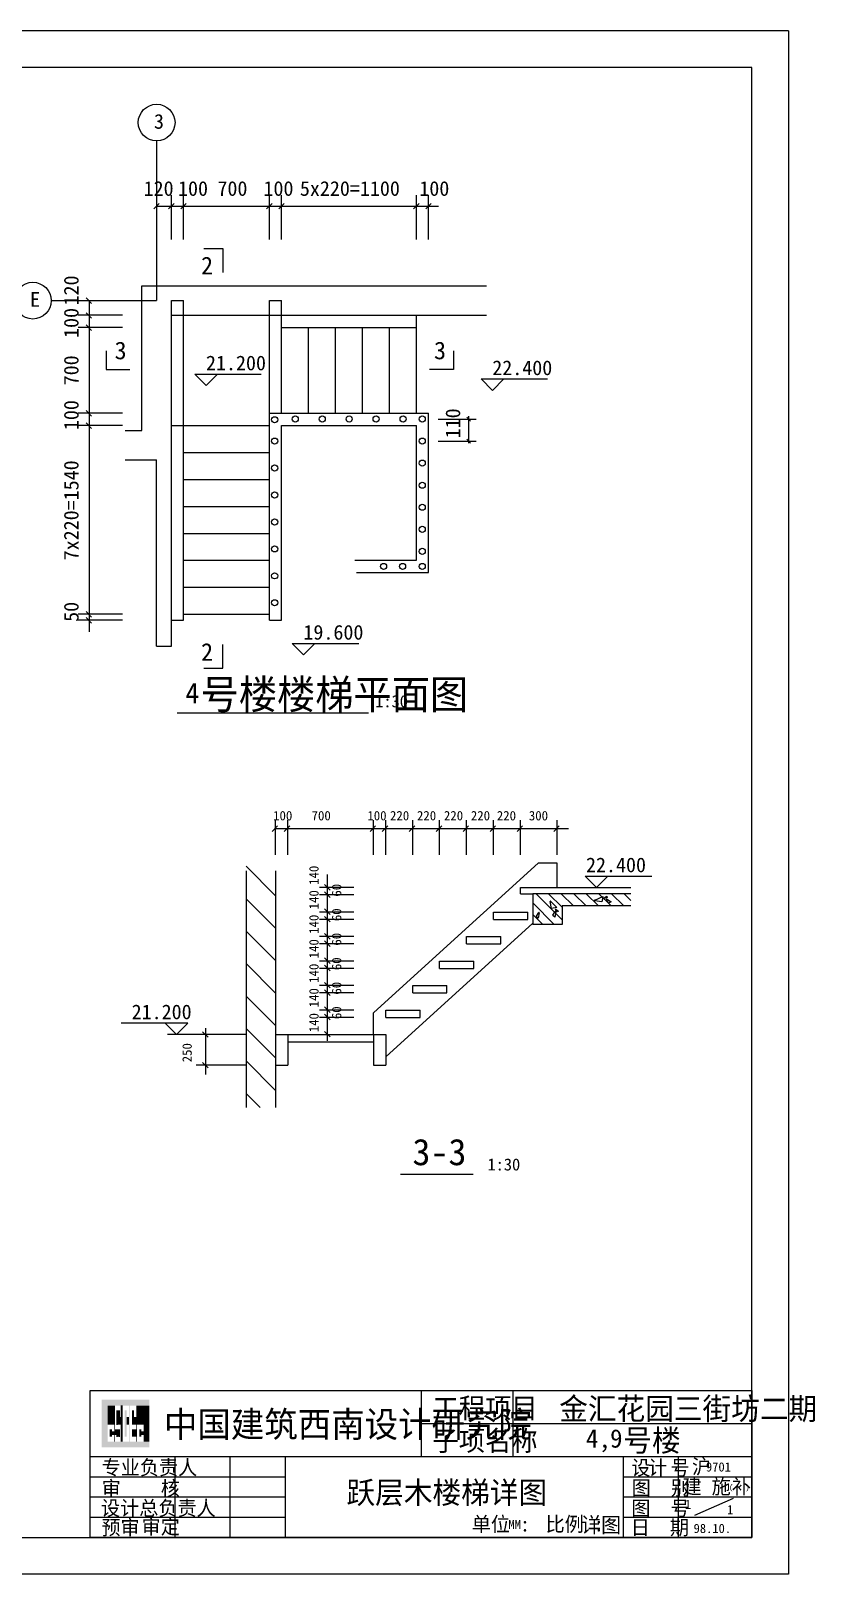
# Model space of a CAD drawing. Header units: metres. Extents: x -282284 to -222161, y -90681 to -4902.
# Drawn here: x -243500 to -222161, y -90681 to -48681 of the extents above; entities that cross this region are included whole.
import ezdxf

# ---------------------------------------------------------------- set-up
doc = ezdxf.new("R2010")
doc.units = ezdxf.units.M
for name, color, linetype in [('1', 7, 'Continuous'), ('10', 3, 'Continuous'), ('3', 3, 'Continuous'), ('JZ', 3, 'Continuous')]:
    doc.layers.add(name, color=color, linetype=linetype)

msp = doc.modelspace()

# ---------------------------------------------------------------- linework, layer by layer
for p, q in [((-222883.95, -48680.54), (-282283.95, -48680.54)), ((-222883.95, -48680.54), (-222883.95, -90680.54)), ((-240477.81, -59555.63), (-240477.81, -55622.3)), ((-240477.81, -55622.3), (-231106.64, -55622.3)), ((-239677.81, -65422.3), (-239677.81, -56422.3)), ((-239677.81, -56422.3), (-231106.64, -56422.3)), ((-240934.52, -59555.63), (-240477.81, -59555.63)), ((-240934.52, -60355.63), (-240077.81, -60355.63)), ((-240077.81, -65422.3), (-240077.81, -60355.63)), ((-240077.81, -65422.3), (-239677.81, -65422.3)), ((-237644.68, -71542.83), (-237644.68, -77985.14)), ((-236844.68, -71542.83), (-236844.68, -77985.14)), ((-227178.53, -72163.81), (-229844.68, -72163.81)), ((-229844.68, -72163.81), (-229844.68, -72997.14)), ((-229044.68, -72497.14), (-229044.68, -72997.14)), ((-227178.53, -72497.14), (-229044.68, -72497.14)), ((-229044.68, -72997.14), (-229844.68, -72997.14)), ((-236511.35, -75997.14), (-236511.35, -76830.47)), ((-234178.02, -75997.14), (-234178.02, -76830.47)), ((-233844.68, -75997.14), (-233844.68, -76830.47)), ((-241032.54, -86403.85), (-241032.54, -86093.85)), ((-241012.54, -87073.85), (-241012.54, -86093.85)), ((-235710.36, -85680.54), (-223883.95, -85680.54)), ((-235710.36, -85680.54), (-223883.95, -85680.54)), ((-232883.95, -85680.54), (-232883.95, -87480.54)), ((-230383.95, -85680.54), (-230383.95, -87480.54)), ((-241152.54, -86613.85), (-241152.54, -86223.85)), ((-241092.54, -86403.85), (-241092.54, -86223.85)), ((-241152.54, -86943.85), (-241152.54, -86893.85)), ((-241092.54, -86943.85), (-241092.54, -86743.85)), ((-241092.54, -86793.85), (-241092.54, -86743.85)), ((-241032.54, -87073.85), (-241032.54, -86613.85)), ((-232883.95, -86580.54), (-223883.95, -86580.54)), ((-241883.95, -87480.54), (-223883.95, -87480.54)), ((-239583.95, -87480.54), (-239583.95, -89680.54)), ((-238083.95, -87480.54), (-238083.95, -89680.54)), ((-236583.95, -87480.54), (-236583.95, -89680.54)), ((-227383.95, -87480.54), (-227383.95, -89680.54)), ((-225883.95, -87480.54), (-225883.95, -89680.54)), ((-241883.95, -88030.54), (-236583.95, -88030.54)), ((-227383.95, -88030.54), (-223883.95, -88030.54)), ((-241883.95, -88580.54), (-236583.95, -88580.54)), ((-227383.95, -88580.54), (-223883.95, -88580.54)), ((-225434.77, -89072.26), (-224384.45, -88610.12)), ((-241883.95, -89130.54), (-236583.95, -89130.54)), ((-227383.95, -89130.54), (-223883.95, -89130.54)), ((-222883.95, -90680.54), (-282283.95, -90680.54))]:
    msp.add_line(p, q)
for points in [[(-279783.95, -89680.54), (-281183.95, -89680.54), (-223883.95, -89680.54), (-223883.95, -49680.54), (-279783.95, -49680.54)], [(-241883.95, -85680.54), (-223883.95, -85680.54), (-223883.95, -89680.54), (-241883.95, -89680.54)]]:
    msp.add_lwpolyline(points, close=True)
for points in [[(-241572.54, -85933.85), (-241572.54, -86093.85), (-240272.54, -85933.85), (-240272.54, -86093.85)], [(-241572.54, -86093.85), (-241412.54, -86093.85), (-241572.54, -87073.85), (-241412.54, -87073.85)], [(-241412.54, -86093.85), (-241212.54, -86093.85), (-241412.54, -86613.85), (-241212.54, -86613.85)], [(-241032.54, -86093.85), (-241012.54, -86093.85), (-241032.54, -87073.85), (-241012.54, -87073.85)], [(-240832.54, -86093.85), (-240812.54, -86093.85), (-240832.54, -87073.85), (-240812.54, -87073.85)], [(-240632.54, -86093.85), (-240272.54, -86093.85), (-240632.54, -86403.85), (-240272.54, -86403.85)], [(-241152.54, -86223.85), (-241092.54, -86223.85), (-241152.54, -86403.85), (-241092.54, -86403.85)], [(-241152.54, -86403.85), (-241032.54, -86403.85), (-241152.54, -86613.85), (-241032.54, -86613.85)], [(-240952.54, -86223.85), (-240892.54, -86223.85), (-240952.54, -86943.85), (-240892.54, -86943.85)], [(-240892.54, -86403.85), (-240832.54, -86403.85), (-240892.54, -86613.85), (-240832.54, -86613.85)], [(-240752.54, -86403.85), (-240752.54, -86223.85), (-240692.54, -86403.85), (-240692.54, -86223.85)], [(-240752.54, -86613.85), (-240752.54, -86403.85), (-240272.54, -86613.85), (-240272.54, -86403.85)], [(-241292.54, -86743.85), (-241352.54, -86743.85), (-241292.54, -86943.85), (-241352.54, -86943.85)], [(-241292.54, -86793.85), (-241232.54, -86793.85), (-241292.54, -86893.85), (-241232.54, -86893.85)], [(-241232.54, -86613.85), (-241212.54, -86613.85), (-241232.54, -87073.85), (-241212.54, -87073.85)], [(-241212.54, -86743.85), (-241092.54, -86743.85), (-241212.54, -86893.85), (-241152.54, -86893.85)], [(-241152.54, -86893.85), (-241092.54, -86743.85), (-241152.54, -86943.85), (-241092.54, -86943.85)], [(-240752.54, -86743.85), (-240632.54, -86743.85), (-240752.54, -86943.85), (-240632.54, -86943.85)], [(-240632.54, -86613.85), (-240612.54, -86613.85), (-240632.54, -87073.85), (-240612.54, -87073.85)], [(-240552.54, -86743.85), (-240492.54, -86743.85), (-240552.54, -86943.85), (-240492.54, -86943.85)], [(-240492.54, -86893.85), (-240492.54, -86793.85), (-240432.54, -86893.85), (-240432.54, -86793.85)], [(-240432.54, -86613.85), (-240272.54, -86613.85), (-240432.54, -87073.85), (-240272.54, -87073.85)], [(-241572.54, -87073.85), (-241572.54, -87233.85), (-240272.54, -87073.85), (-240272.54, -87233.85)]]:
    msp.add_solid(points)
at = {"layer": '1'}
for p, q in [((-230178.02, -71997.14), (-227178.53, -71997.14)), ((-230178.02, -72163.81), (-230178.02, -71997.14)), ((-230178.02, -72163.81), (-229844.68, -72163.81)), ((-230911.35, -72863.81), (-230911.35, -72663.81)), ((-230911.35, -72663.81), (-229978.02, -72663.81)), ((-230911.35, -72863.81), (-229978.02, -72863.81)), ((-229978.02, -72863.81), (-229978.02, -72663.81)), ((-231644.68, -73330.47), (-230711.35, -73330.47)), ((-231644.68, -73530.47), (-231644.68, -73330.47)), ((-230711.35, -73530.47), (-230711.35, -73330.47)), ((-231644.68, -73530.47), (-230711.35, -73530.47)), ((-232378.02, -73997.14), (-231444.68, -73997.14)), ((-232378.02, -74197.14), (-232378.02, -73997.14)), ((-232378.02, -74197.14), (-231444.68, -74197.14)), ((-231444.68, -74197.14), (-231444.68, -73997.14)), ((-233111.35, -74863.81), (-233111.35, -74663.81)), ((-233111.35, -74663.81), (-232178.02, -74663.81)), ((-232178.02, -74863.81), (-232178.02, -74663.81)), ((-233111.35, -74863.81), (-232178.02, -74863.81)), ((-233844.68, -75330.47), (-232911.35, -75330.47)), ((-233844.68, -75530.47), (-233844.68, -75330.47)), ((-233844.68, -75530.47), (-232911.35, -75530.47)), ((-232911.35, -75530.47), (-232911.35, -75330.47)), ((-236844.68, -75997.14), (-233844.68, -75997.14)), ((-236511.35, -76197.14), (-234178.02, -76197.14)), ((-236844.68, -76830.47), (-236511.35, -76830.47)), ((-234178.02, -76830.47), (-233844.68, -76830.47))]:
    msp.add_line(p, q, dxfattribs=at)
at = {"layer": '10'}
for p, q in [((-239677.81, -56422.3), (-239677.81, -56022.3)), ((-239677.81, -56022.3), (-239344.48, -56022.3)), ((-239344.48, -59422.3), (-239344.48, -56022.3)), ((-237011.14, -59155.63), (-237011.14, -56022.3)), ((-237011.14, -56022.3), (-236677.81, -56022.3))]:
    msp.add_line(p, q, dxfattribs=at)
at = {"layer": '3'}
for p, q in [((-240077.81, -51677.31), (-240077.81, -56022.3)), ((-239677.81, -54362.54), (-239677.81, -53155.4)), ((-239344.48, -54362.54), (-239344.48, -53155.4)), ((-237011.14, -54362.54), (-237011.14, -53155.4)), ((-236677.81, -54362.54), (-236677.81, -53155.4)), ((-233011.14, -54362.54), (-233011.14, -53155.4)), ((-232677.81, -54362.54), (-232677.81, -53155.4)), ((-232404.76, -53459.58), (-240077.81, -53459.58)), ((-242947.87, -56022.3), (-240077.81, -56022.3)), ((-241912.97, -56022.3), (-241912.97, -65038.13)), ((-236677.81, -59088.96), (-236677.81, -56022.3)), ((-241010.02, -56422.3), (-242217.16, -56422.3)), ((-233011.14, -59088.96), (-233011.14, -56422.3)), ((-241010.02, -56755.63), (-242217.16, -56755.63)), ((-236677.81, -56755.63), (-233011.14, -56755.63)), ((-235944.48, -59088.96), (-235944.48, -56755.63)), ((-235211.14, -59088.96), (-235211.14, -56755.63)), ((-234477.81, -59088.96), (-234477.81, -56755.63)), ((-233744.48, -59088.96), (-233744.48, -56755.63)), ((-239040.59, -58023.15), (-237232.01, -58023.15)), ((-238732.15, -58336.41), (-239040.59, -58023.15)), ((-238732.15, -58336.41), (-238423.71, -58023.15)), ((-230942.19, -58467.92), (-231250.63, -58154.66)), ((-231250.63, -58154.66), (-229442.05, -58154.66)), ((-230942.19, -58467.92), (-230633.75, -58154.66)), ((-241010.02, -59088.96), (-242217.16, -59088.96)), ((-237011.14, -59088.96), (-232677.81, -59088.96)), ((-237011.14, -64722.3), (-237011.14, -59155.63)), ((-232677.81, -63422.3), (-232677.81, -59088.96)), ((-231588.71, -59162.27), (-231588.71, -59901.28)), ((-241010.02, -59422.3), (-242217.16, -59422.3)), ((-239677.81, -59422.3), (-237011.14, -59422.3)), ((-239344.48, -64722.3), (-239344.48, -59422.3)), ((-236677.81, -64722.3), (-236677.81, -59422.3)), ((-236677.81, -59422.3), (-233011.14, -59422.3)), ((-233011.14, -63088.96), (-233011.14, -59422.3)), ((-232416.24, -59245.11), (-231381.36, -59245.11)), ((-232416.24, -59845.11), (-231381.36, -59845.11)), ((-239344.48, -60155.63), (-237011.14, -60155.63)), ((-239344.48, -60888.96), (-237011.14, -60888.96)), ((-239344.48, -61622.3), (-237011.14, -61622.3)), ((-239344.48, -62355.63), (-237011.14, -62355.63)), ((-239344.48, -63088.96), (-237011.14, -63088.96)), ((-234685.55, -63088.96), (-233011.14, -63088.96)), ((-239344.48, -63822.3), (-237011.14, -63822.3)), ((-234641.08, -63422.3), (-232677.81, -63422.3)), ((-241010.02, -64555.63), (-242217.16, -64555.63)), ((-239344.48, -64555.63), (-237011.14, -64555.63)), ((-241010.02, -64722.3), (-242217.16, -64722.3)), ((-239677.81, -64722.3), (-239344.48, -64722.3)), ((-237011.14, -64722.3), (-236677.81, -64722.3)), ((-236389.17, -65352.83), (-234580.59, -65352.83)), ((-236080.73, -65666.09), (-236389.17, -65352.83)), ((-236080.73, -65666.09), (-235772.29, -65352.83)), ((-236844.68, -71105.81), (-236844.68, -70165.66)), ((-236844.68, -70384.04), (-228871.03, -70384.04)), ((-236511.35, -71105.81), (-236511.35, -70165.66)), ((-234178.02, -71105.81), (-234178.02, -70165.66)), ((-233844.68, -71105.81), (-233844.68, -70165.66)), ((-233111.35, -71105.81), (-233111.35, -70165.66)), ((-232378.02, -71105.81), (-232378.02, -70165.66)), ((-231644.68, -71105.81), (-231644.68, -70165.66)), ((-230911.35, -71105.81), (-230911.35, -70165.66)), ((-230178.02, -71105.81), (-230178.02, -70165.66)), ((-229178.02, -71105.81), (-229178.02, -70165.66)), ((-229692.45, -71330.47), (-232669.68, -74037.05)), ((-229178.02, -71330.47), (-229692.45, -71330.47)), ((-229178.02, -71997.14), (-229178.02, -71330.47)), ((-237644.68, -71417.33), (-236844.68, -72217.33)), ((-235431.48, -76163.81), (-235431.48, -71638.88)), ((-228108.36, -71997.14), (-228416.8, -71683.88)), ((-228416.8, -71683.88), (-226608.22, -71683.88)), ((-228108.36, -71997.14), (-227799.92, -71683.88)), ((-234709.7, -71997.14), (-235649.85, -71997.14)), ((-234709.7, -72197.14), (-235649.85, -72197.14)), ((-229754.19, -72163.81), (-229044.68, -72873.31)), ((-229412.2, -72163.81), (-229044.68, -72531.32)), ((-229070.21, -72163.81), (-228736.87, -72497.14)), ((-228728.22, -72163.81), (-228394.88, -72497.14)), ((-228386.23, -72163.81), (-228052.89, -72497.14)), ((-228159.04, -72338.29), (-227938.56, -72237.27)), ((-228044.24, -72163.81), (-227710.9, -72497.14)), ((-227938.56, -72237.27), (-227961.39, -72381.77)), ((-227827.23, -72233.09), (-227817.21, -72268.09)), ((-227702.25, -72163.81), (-227368.91, -72497.14)), ((-227360.25, -72163.81), (-227178.53, -72345.53)), ((-237644.68, -72300.34), (-236844.68, -73100.34)), ((-229844.68, -72415.3), (-229262.84, -72997.14)), ((-229332.57, -72564.79), (-229374.16, -72371.73)), ((-229360.68, -72364.38), (-229189.17, -72535.85)), ((-229189.17, -72535.85), (-229332.57, -72564.79)), ((-229296.86, -72746.48), (-229232.06, -72649.78)), ((-229217.54, -72655.64), (-229243.99, -72803.67)), ((-229175.79, -72660.34), (-229227.41, -72581.79)), ((-229146.47, -72638.75), (-229175.79, -72660.34)), ((-227961.39, -72381.77), (-228156.85, -72353.48)), ((-227817.21, -72268.09), (-227908.82, -72289.12)), ((-227778.65, -72411.59), (-227846.71, -72317.16)), ((-227836.16, -72305.59), (-227706.62, -72381.95)), ((-227706.62, -72381.95), (-227768.48, -72414.01)), ((-234709.7, -72663.81), (-235649.85, -72663.81)), ((-234709.7, -72863.81), (-235649.85, -72863.81)), ((-229844.68, -72967.84), (-233844.68, -76604.2)), ((-229844.68, -72726.69), (-229574.23, -72997.14)), ((-229745.78, -72774.4), (-229680.98, -72677.7)), ((-229692.9, -72831.59), (-229744.51, -72784.78)), ((-229666.46, -72683.56), (-229692.9, -72831.59)), ((-229243.99, -72803.67), (-229295.59, -72756.86)), ((-237644.68, -73183.35), (-236844.68, -73983.35)), ((-234709.7, -73330.47), (-235649.85, -73330.47)), ((-234709.7, -73530.47), (-235649.85, -73530.47)), ((-237644.68, -74066.36), (-236844.68, -74866.36)), ((-234709.7, -73997.14), (-235649.85, -73997.14)), ((-234709.7, -74197.14), (-235649.85, -74197.14)), ((-232669.68, -74037.05), (-234178.02, -75408.26)), ((-234709.7, -74663.81), (-235649.85, -74663.81)), ((-237644.68, -74949.37), (-236844.68, -75749.37)), ((-234709.7, -74863.81), (-235649.85, -74863.81)), ((-234709.7, -75330.47), (-235649.85, -75330.47)), ((-234709.7, -75530.47), (-235649.85, -75530.47)), ((-234178.02, -75997.14), (-234178.02, -75408.26)), ((-239232.94, -75683.88), (-241041.52, -75683.88)), ((-239541.38, -75997.14), (-239849.82, -75683.88)), ((-237664.55, -75997.14), (-239783.63, -75997.14)), ((-239541.38, -75997.14), (-239232.94, -75683.88)), ((-238752.53, -75823.63), (-238752.53, -77080.02)), ((-237644.68, -75832.38), (-236844.68, -76632.38)), ((-237664.55, -76830.47), (-238999.05, -76830.47)), ((-237644.68, -76715.39), (-236844.68, -77515.39)), ((-237644.68, -77598.4), (-237257.93, -77985.14))]:
    msp.add_line(p, q, dxfattribs=at)
for points in [[(-240005.62, -53375.02), (-240155.86, -53525.26)], [(-239605.62, -53375.02), (-239755.86, -53525.26)], [(-239272.29, -53375.02), (-239422.53, -53525.26)], [(-236938.96, -53375.02), (-237089.2, -53525.26)], [(-236605.62, -53375.02), (-236755.86, -53525.26)], [(-232938.96, -53375.02), (-233089.2, -53525.26)], [(-232605.62, -53375.02), (-232755.86, -53525.26)], [(-238794.41, -54607.77), (-238280.14, -54607.77)], [(-238280.14, -54607.77), (-238280.14, -55257.06)], [(-241997.54, -55950.11), (-241847.3, -56100.35)], [(-241997.54, -56350.11), (-241847.3, -56500.35)], [(-241997.54, -56683.44), (-241847.3, -56833.68)], [(-241455.29, -57386.13), (-241455.29, -57900.4)], [(-232002.61, -57386.13), (-232002.61, -57900.4)], [(-241455.29, -57900.4), (-240806, -57900.4)], [(-232002.61, -57900.4), (-232651.9, -57900.4)], [(-241997.54, -59016.78), (-241847.3, -59167.02)], [(-231639.24, -59194.58), (-231534.07, -59299.75)], [(-241997.54, -59350.11), (-241847.3, -59500.35)], [(-231639.24, -59794.58), (-231534.07, -59899.75)], [(-241997.54, -64483.44), (-241847.3, -64633.68)], [(-241997.54, -64650.11), (-241847.3, -64800.35)], [(-238280.14, -66029.16), (-238280.14, -65379.87)], [(-238794.41, -66029.16), (-238280.14, -66029.16)], [(-239519.34, -67238.74), (-234316.24, -67238.74)], [(-236788.05, -70317.81), (-236938.29, -70468.05)], [(-236454.72, -70317.81), (-236604.95, -70468.05)], [(-234121.38, -70317.81), (-234271.62, -70468.05)], [(-233788.05, -70317.81), (-233938.29, -70468.05)], [(-233054.72, -70317.81), (-233204.95, -70468.05)], [(-232321.38, -70317.81), (-232471.62, -70468.05)], [(-231588.05, -70317.81), (-231738.29, -70468.05)], [(-230854.72, -70317.81), (-231004.95, -70468.05)], [(-230121.38, -70317.81), (-230271.62, -70468.05)], [(-229121.38, -70317.81), (-229271.62, -70468.05)], [(-235507.38, -71911.9), (-235357.15, -72062.14)], [(-235507.38, -72111.9), (-235357.15, -72262.14)], [(-235507.38, -72111.9), (-235357.15, -72262.14)], [(-235507.38, -72578.56), (-235357.15, -72728.8)], [(-235507.38, -72778.56), (-235357.15, -72928.8)], [(-235507.38, -73245.23), (-235357.15, -73395.47)], [(-235507.38, -73445.23), (-235357.15, -73595.47)], [(-235507.38, -73911.9), (-235357.15, -74062.14)], [(-235507.38, -74111.9), (-235357.15, -74262.14)], [(-235507.38, -74578.56), (-235357.15, -74728.8)], [(-235507.38, -74778.56), (-235357.15, -74928.8)], [(-235507.38, -75245.23), (-235357.15, -75395.47)], [(-235507.38, -75445.23), (-235357.15, -75595.47)], [(-238828.44, -75921.23), (-238678.2, -76071.47)], [(-235507.38, -75911.9), (-235357.15, -76062.14)], [(-238828.44, -76754.57), (-238678.2, -76904.81)], [(-233444.97, -79797.73), (-231464.36, -79797.73)]]:
    msp.add_lwpolyline(points, dxfattribs=at)
for centre, radius in [((-240077.81, -51177.31), 500), ((-243447.87, -56022.3), 500), ((-236866.75, -59265.11), 83.33), ((-236306.24, -59245.11), 83.33), ((-235572.9, -59245.11), 83.33), ((-234839.57, -59245.11), 83.33), ((-234106.24, -59245.11), 83.33), ((-233372.9, -59245.11), 83.33), ((-232851.48, -59245.11), 83.33), ((-236866.75, -59845.25), 83.33), ((-232851.48, -59845.11), 83.33), ((-232851.48, -60445.11), 83.33), ((-236866.75, -60578.59), 83.33), ((-236866.75, -61311.92), 83.33), ((-232851.48, -61045.11), 83.33), ((-232851.48, -61645.11), 83.33), ((-236866.75, -62045.25), 83.33), ((-232851.48, -62245.11), 83.33), ((-236866.75, -62778.59), 83.33), ((-232851.48, -62845.11), 83.33), ((-233902.83, -63255.65), 83.33), ((-233385.77, -63255.65), 83.33), ((-232851.48, -63255.65), 83.33), ((-236866.75, -63511.92), 83.33), ((-236866.75, -64245.25), 83.33)]:
    msp.add_circle(centre, radius, dxfattribs=at)
for centre, radius, start, end in [((-226329.88, -74787.06), 2957.32, 120.46, 122.33), ((-229366.34, -72370.04), 8, 45.01, 192.16), ((-229225.42, -72654.24), 8, 349.87, 146.17), ((-231018.75, -74932.08), 2957.32, 50.85, 52.72), ((-228155.71, -72345.57), 8, 114.62, 261.77), ((-227840.22, -72312.48), 8, 59.48, 215.78), ((-227772.16, -72406.91), 8, 215.78, 297.4), ((-229739.13, -72778.85), 8, 146.17, 227.79), ((-229674.33, -72682.16), 8, 349.87, 146.17), ((-229290.22, -72750.93), 8, 146.17, 227.79)]:
    msp.add_arc(centre, radius, start, end, dxfattribs=at)

# ---------------------------------------------------------------- texts
for s, height, p in [('工程项目', 550, (-232572.85, -86436.33)), ('中国建筑西南设计研究院', 700, (-239879.14, -86952.51)), ('子项名称', 550, (-232572.85, -87323.99)), ('专业负责人', 400, (-241574.46, -87976.82)), ('设  号', 400, (-227160.67, -87985.6)), ('计', 400, (-226703.94, -87985.6)), ('审    核', 400, (-241573.03, -88546.15)), ('图  别', 400, (-227151.89, -88535.6)), ('设计总负责人', 400, (-241591.71, -89084.22)), ('图  号', 400, (-227160.67, -89085.6)), ('预审', 400, (-241579.29, -89610.35)), ('审定', 400, (-240487.57, -89588.74)), ('单位 :', 400, (-231503.76, -89519.84)), ('比例 :', 400, (-229494.79, -89519.84)), ('日  期', 400, (-227178.24, -89609.27))]:
    msp.add_text(s, height=height).set_placement(p)
at = {"layer": '1'}
for s, height, p in [('2', 480, (-238869.74, -55307.18)), ('3', 480, (-241221.89, -57617.9)), ('3', 480, (-232530.89, -57617.9)), ('2', 480, (-238869.74, -65823.71)), ('3-3', 720, (-233118, -79551.91))]:
    msp.add_text(s, height=height, dxfattribs=at).set_placement(p)
at = {"layer": '3'}
for s, height, p in [('3', 400, (-240151.08, -51344.38)), ('120', 400, (-240433.06, -53170.26)), ('100', 400, (-239496.56, -53170.26)), ('700', 400, (-238424.11, -53170.26)), ('100', 400, (-237171.61, -53170.26)), ('5x220=1100', 400, (-236180.4, -53170.26)), ('100', 400, (-232930.81, -53170.26)), ('E', 400, (-243521.14, -56189.36)), ('21.200', 400, (-238735.86, -57918.17)), ('22.400', 400, (-230945.9, -58049.67)), ('19.600', 400, (-236084.44, -65247.84)), ('号楼楼梯平面图', 800, (-238881.51, -67138.48)), ('4', 560, (-239296.48, -66983.58)), ('1:30', 327.68, (-234131.87, -67089.81)), ('100', 256, (-236908.1, -70166.82)), ('700', 256, (-235861.81, -70166.82)), ('100', 256, (-234344.33, -70166.82)), ('220', 256, (-233728.04, -70166.82)), ('220', 256, (-232994.71, -70166.82)), ('220', 256, (-232261.37, -70166.82)), ('220', 256, (-231528.04, -70166.82)), ('220', 256, (-230821.59, -70166.82)), ('300', 256, (-229950.44, -70166.82)), ('22.400', 400, (-228395.94, -71578.89)), ('21.200', 400, (-240758.79, -75578.89)), ('1:30', 327.68, (-231076.45, -79695.27)), ('金汇花园三街坊二期', 600, (-229123.75, -86478.73)), ('号楼', 600, (-227378.78, -87341.71)), ('沪', 400, (-225512.12, -87951.94)), ('跃层木楼梯详图', 600, (-234912.89, -88761.16)), ('建 施', 400, (-225768.64, -88497.58)), ('补', 400, (-224426.01, -88497.58)), ('详图', 420, (-228531.48, -89550.41))]:
    msp.add_text(s, height=height, dxfattribs=at).set_placement(p)
for s, height, p in [('120', 400, (-242202.3, -56153.42)), ('100', 400, (-242202.3, -57037.5)), ('700', 400, (-242202.3, -58327.78)), ('100', 400, (-242202.3, -59546.38)), ('110', 400, (-231817.92, -59770.58)), ('7x220=1540', 400, (-242202.3, -63089.84)), ('50', 400, (-242202.3, -64764.32)), ('140', 256, (-235671.45, -71922.1)), ('140', 256, (-235671.45, -72588.77)), ('60', 256, (-235053.57, -72242.78)), ('60', 256, (-235053.57, -72909.45)), ('140', 256, (-235671.45, -73255.44)), ('140', 256, (-235671.45, -73922.1)), ('60', 256, (-235053.57, -73576.11)), ('60', 256, (-235053.57, -74242.78)), ('140', 256, (-235671.45, -74588.77)), ('140', 256, (-235671.45, -75255.44)), ('60', 256, (-235053.57, -74909.45)), ('140', 256, (-235671.45, -75932.89)), ('60', 256, (-235053.57, -75576.11)), ('250', 256, (-239122.68, -76750.57))]:
    msp.add_text(s, height=height, rotation=90, dxfattribs=at).set_placement(p)
at = {"layer": 'JZ'}
for s, height, p in [('4,', 500, (-228397.61, -87237.51)), ('9', 500, (-227740.65, -87237.51)), ('9701', 250, (-225132.05, -87888.1)), ('(   )', 150, (-224503.79, -88393.46)), ('1', 250, (-225704.26, -88906.62)), ('1', 250, (-224557.65, -89052.12)), ('MM', 250, (-230504.88, -89455.2)), ('98.10.', 250, (-225467.66, -89561.38))]:
    msp.add_text(s, height=height, dxfattribs=at).set_placement(p)

doc.saveas('drawing.dxf')
